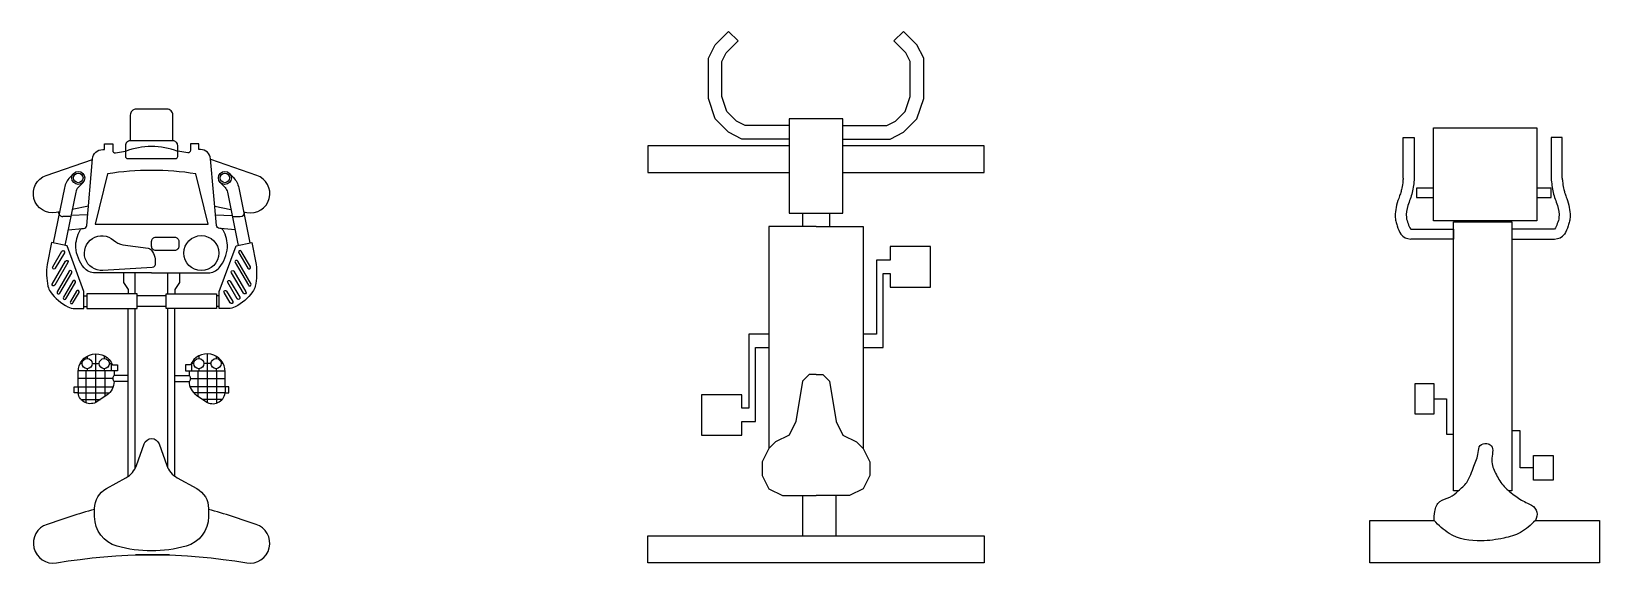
# Model space of a CAD drawing. Header units: millimetres. Extents: x 29224 to 62779, y 35576 to 54938.
# Drawn here: x 29586 to 33315, y 35873 to 37141 of the extents above; entities that cross this region are included whole.
import ezdxf

# ---------------------------------------------------------------- set-up
doc = ezdxf.new("R2010")
doc.units = ezdxf.units.MM

# ---------------------------------------------------------------- blocks, each defined once
blk = doc.blocks.new('A$C4F5F618B')
at = {"ltscale": 300}
for p, q in [((180, 1500), (200, 1540)), ((200, 1540), (240, 1580)), ((232.9, 1516.3), (268.3, 1551.7)), ((240, 1580), (268.3, 1551.7)), ((760, 1580), (731.7, 1551.7)), ((767.1, 1516.3), (731.7, 1551.7)), ((800, 1540), (760, 1580)), ((820, 1500), (800, 1540)), ((180, 1380), (180, 1500)), ((220, 1490.6), (232.9, 1516.3)), ((780, 1490.6), (767.1, 1516.3)), ((820, 1380), (820, 1500)), ((220, 1386.5), (220, 1490.6)), ((780, 1386.5), (780, 1490.6)), ((200, 1320), (180, 1380)), ((235, 1341.6), (220, 1386.5)), ((765, 1341.6), (780, 1386.5)), ((800, 1320), (820, 1380)), ((240, 1280), (200, 1320)), ((263.7, 1312.9), (235, 1341.6)), ((289.4, 1300), (263.7, 1312.9)), ((420, 1320), (420, 1040)), ((500, 1320), (420, 1320)), ((580, 1320), (500, 1320)), ((580, 1040), (580, 1320)), ((710.6, 1300), (736.3, 1312.9)), ((736.3, 1312.9), (765, 1341.6)), ((760, 1280), (800, 1320)), ((280, 1260), (240, 1280)), ((420, 1260), (280, 1260)), ((420, 1300), (289.4, 1300)), ((580, 1300), (710.6, 1300)), ((580, 1260), (720, 1260)), ((720, 1260), (760, 1280)), ((0, 1240), (0, 1160)), ((420, 1240), (0, 1240)), ((1000, 1240), (580, 1240)), ((1000, 1160), (1000, 1240)), ((0, 1160), (420, 1160)), ((580, 1160), (1000, 1160)), ((420, 1040), (580, 1040)), ((460, 1040), (460, 1000)), ((540, 1040), (540, 1000)), ((360, 1000), (360, 340)), ((500, 1000), (360, 1000)), ((500, 1000), (640, 1000)), ((640, 1000), (640, 340)), ((720, 940), (720, 900)), ((840, 940), (720, 940)), ((840, 820), (840, 940)), ((680, 900), (680, 680)), ((720, 900), (680, 900)), ((700, 860), (720, 860)), ((700, 640), (700, 860)), ((720, 860), (720, 820)), ((720, 820), (840, 820)), ((300, 680), (300, 460)), ((360, 680), (300, 680)), ((680, 680), (640, 680)), ((320, 640), (360, 640)), ((320, 420), (320, 640)), ((640, 640), (700, 640)), ((480, 560), (460, 540)), ((500, 560), (480, 560)), ((500, 560), (520, 560)), ((520, 560), (540, 540)), ((460, 540), (440, 420)), ((540, 540), (560, 420)), ((160, 500), (160, 380)), ((280, 500), (160, 500)), ((280, 460), (280, 500)), ((300, 460), (280, 460)), ((280, 420), (320, 420)), ((280, 380), (280, 420)), ((440, 420), (420, 380)), ((560, 420), (580, 380)), ((160, 380), (280, 380)), ((420, 380), (380, 360)), ((580, 380), (620, 360)), ((360, 340), (340, 300)), ((380, 360), (360, 340)), ((620, 360), (640, 340)), ((640, 340), (660, 300)), ((340, 300), (340, 260)), ((660, 300), (660, 260)), ((340, 260), (360, 220)), ((660, 260), (640, 220)), ((360, 220), (400, 200)), ((400, 200), (500, 200)), ((460, 200), (460, 80)), ((600, 200), (500, 200)), ((560, 80), (560, 200)), ((640, 220), (600, 200)), ((0, 80), (1000, 80)), ((0, 0), (0, 80)), ((1000, 80), (1000, 0)), ((1000, 0), (0, 0))]:
    blk.add_line(p, q, dxfattribs=at)
blk = doc.blocks.new('A$C3D2F1728')
for points in [[(152.8, 934.1), (0, 934.1), (0, 1034.9), (546.7, 1034.9), (546.7, 934.1), (393.6, 934.1)], [(336.2, 863.8), (347.3, 863.8), (347.3, 223.7), (208.8, 223.7), (208.8, 863.8), (215.8, 863.8)], [(157.2, 808.7), (189.3, 808.7), (189.3, 720.6), (208.8, 720.6)], [(394.2, 644.5), (363.7, 644.5), (363.7, 728.7), (347.3, 728.7)], [(106.9, 241.7), (208.8, 241.7), (208.8, 264.8), (106.9, 264.8)], [(449.2, 241.7), (347.3, 241.7), (347.3, 264.8), (449.2, 264.8)], [(149.5, 165.7), (115.2, 165.7), (115.2, 143.5), (149.5, 143.5)], [(395.1, 143.5), (435.8, 143.5), (435.8, 165.7), (395.1, 165.7)], [(89.3, 120.4), (89.3, 23.1), (115.2, 23.1), (115.2, 120.4)], [(466.8, 120.4), (466.8, 23.1), (440.9, 23.1), (440.9, 120.4)]]:
    blk.add_lwpolyline(points)
for points in [[(110.3, 838), (157.2, 838), (157.2, 779.4), (110.3, 779.4)], [(394.2, 680.9), (438.8, 680.9), (438.8, 608.2), (394.2, 608.2)], [(149.5, 221.3), (395.1, 221.3), (395.1, 0), (149.5, 0)]]:
    blk.add_lwpolyline(points, close=True)
for centre, start, end in [((108, 232.7), 91.983, 140.0736), ((448.1, 232.7), 39.9264, 88.017)]:
    blk.add_arc(centre, 32.1, start, end)
for points in [[(152.8, 934.1), (187.9, 962.6), (228.1, 976), (281, 982.7), (357.8, 964.8), (393.6, 934.1)], [(393.6, 934.1), (392.1, 912.7), (380.1, 888.9), (356.3, 878.5), (336.2, 863.8), (316, 843.4), (298.9, 804.7), (288.5, 772.7), (284, 755.6), (268.3, 751.1), (257.9, 756.3), (256.4, 790.6), (247.5, 821.8), (229.6, 850.1), (202.8, 874), (175.2, 891.1), (161.8, 897.8), (149.1, 914.2), (152.8, 934.1)], [(115.2, 120.4), (110.5, 154.1), (100.4, 185.2), (96.7, 213.9), (106.9, 241.7)], [(440.9, 120.4), (445.6, 154.1), (455.7, 185.2), (459.4, 213.9), (449.2, 241.7)]]:
    blk.add_spline(points, degree=3)
for points in [[(89.3, 120.4), (88.7, 122.7), (88.3, 127.1), (87.2, 137.1), (86.3, 142.5), (84.4, 150.3), (83.5, 153.4), (81.1, 160.4), (79.7, 164.2), (76.1, 174.7), (73.8, 181.9), (70.8, 196.3), (69.9, 203.2), (70.3, 214.6), (70.8, 218.7), (72.3, 226.3), (73.3, 229.8), (77.2, 241.1), (80.6, 247.6), (83.4, 253.3)], [(466.8, 120.4), (467.4, 122.7), (467.8, 127.1), (468.9, 137.1), (469.8, 142.5), (471.7, 150.3), (472.6, 153.4), (475, 160.4), (476.4, 164.2), (480, 174.7), (482.3, 181.9), (485.3, 196.3), (486.2, 203.2), (485.8, 214.6), (485.3, 218.7), (483.8, 226.3), (482.8, 229.8), (478.9, 241.1), (475.5, 247.6), (472.7, 253.3)]]:
    blk.add_open_spline(points, degree=3, knots=[0, 0, 0, 0, 0.686479, 0.686479, 1.67663, 1.67663, 2.292036, 2.292036, 2.907442, 2.907442, 3.846932, 3.846932, 4.580242, 4.580242, 4.959885, 4.959885, 5.339528, 5.339528, 6.263305, 6.263305, 6.263305, 6.263305])
blk = doc.blocks.new('A$C599D25D4')
for p, q in [((255.7, 472), (255.7, 490.9)), ((251.4, 431.9), (253.4, 471.5)), ((287.1, 478.4), (283.9, 444)), ((605.5, 450.1), (605.5, 445.3)), ((622.5, 369.2), (622.5, 454.6)), ((640.8, 372.2), (640.8, 454.7)), ((661, 454.7), (661, 371.4)), ((661, 454.7), (675.3, 454.7)), ((675.3, 454.5), (675.3, 380.2)), ((690.4, 447.8), (690.4, 401.2)), ((444.5, 440.9), (444.5, 434.1)), ((469.6, 440.9), (469.6, 434.1)), ((697.8, 412.8), (582.1, 412.8)), ((587.8, 433.2), (593.4, 433.2)), ((605.5, 421.1), (605.5, 404.5)), ((617.6, 433.2), (622.5, 433.2)), ((699, 435.3), (622.5, 435.3)), ((586.8, 392.4), (593.4, 392.4)), ((622.5, 375.6), (602.4, 375.6)), ((605.5, 380.3), (605.5, 373.8)), ((617.6, 392.4), (622.5, 392.4)), ((683.1, 390.3), (622.5, 390.3)), ((633.6, 335.5), (633.6, 369.2)), ((648.1, 335.5), (648.1, 369.2)), ((439.7, 318.7), (389.7, 318.7)), ((444.5, 314.4), (444.5, 245.4)), ((469.6, 314.4), (469.6, 245.4)), ((854.1, 318.7), (474.5, 318.7)), ((1060.2, 322.7), (1060.2, 241.8)), ((439.7, 241.1), (389.7, 241.1)), ((854.1, 241.1), (474.5, 241.1)), ((633.6, 224.3), (633.6, 190.6)), ((648.1, 224.3), (648.1, 190.6)), ((622.5, 190.6), (622.5, 105.2)), ((640.8, 187.6), (640.8, 105.1)), ((661, 105.1), (661, 188.4)), ((586.8, 167.4), (593.4, 167.4)), ((622.5, 184.2), (602.4, 184.2)), ((605.5, 179.5), (605.5, 186)), ((605.5, 138.7), (605.5, 155.3)), ((617.6, 167.4), (622.5, 167.4)), ((683.1, 169.5), (622.5, 169.5)), ((675.3, 105.3), (675.3, 179.6)), ((690.4, 112), (690.4, 158.6)), ((251.4, 127.9), (253.4, 88.3)), ((287.1, 81.4), (283.9, 115.8)), ((444.5, 118.9), (444.5, 125.7)), ((469.6, 118.9), (469.6, 125.7)), ((697.8, 147), (582.1, 147)), ((587.8, 126.6), (593.4, 126.6)), ((605.5, 109.7), (605.5, 114.5)), ((617.6, 126.6), (622.5, 126.6)), ((699, 124.5), (622.5, 124.5)), ((255.7, 87.8), (255.7, 68.9)), ((661, 105.1), (675.3, 105.1))]:
    blk.add_line(p, q)
for points in [[(244.5, 498.7), (246.1, 506.7, 0.932856), (157.9, 530.2), (120.3, 420.4)], [(952.1, 144.3, 0.016635), (987.8, 31.6, 0.933318), (1079.3, 53.8, -0.084671), (1079.3, 506, 0.933318), (987.8, 528.2, 0.016635), (952.1, 415.5)], [(153.3, 465.5), (162.7, 474.3, -0.139135), (187.3, 487), (318.5, 513.8)], [(174.5, 442.9), (186.8, 454.5, -0.139135), (197.7, 460.2), (324.2, 486)], [(416.6, 516.7), (361.7, 484.7, 1), (365.2, 478.7), (419, 510.1, 1), (415.5, 516)], [(389.7, 279.9), (389.7, 414.3, 0.216775), (377.7, 440.6, 0.149205), (329, 460.3, 0.122714), (288, 450.1, 0.277399), (283.9, 443.3), (283.9, 441.8, -0.388796), (276.9, 434.1), (118.6, 420.3, 0.388796), (96.3, 396), (96.3, 392.1), (82.8, 392.1), (82.8, 372.4), (98.2, 372.4, -0.455363), (104, 365.8), (100.6, 342)], [(75.7, 330.7), (14.6, 330.7, 0.414214), (0, 316.1), (0, 243.7, 0.414214), (14.6, 229.1), (75.7, 229.1)], [(389.7, 279.9), (389.7, 145.5, -0.216775), (377.7, 119.2, -0.149205), (329, 99.5, -0.122714), (288, 109.7, -0.277399), (283.9, 116.5), (283.9, 118, 0.388796), (276.9, 125.7), (118.6, 139.5, -0.388796), (96.3, 163.8), (96.3, 167.7), (82.8, 167.7), (82.8, 187.4), (98.2, 187.4, 0.455363), (104, 194), (100.6, 217.8)], [(244.5, 61.1), (246.1, 53.1, -0.932856), (157.9, 29.6), (120.3, 139.4)], [(174.5, 116.9), (186.8, 105.3, 0.139135), (197.7, 99.6), (324.2, 73.8)], [(153.3, 94.3), (162.7, 85.5, 0.139135), (187.3, 72.8), (318.5, 46)], [(416.6, 43.1), (361.7, 75.1, -1), (365.2, 81.1), (419, 49.7, -1), (415.5, 43.8)]]:
    blk.add_lwpolyline(points, format="xyb")
for points in [[(474.5, 462.4), (474.5, 440.9), (433.9, 440.9), (325.2, 480.9), (317.7, 517.9), (369.6, 528.5, -0.084288), (421.2, 526.4, -0.107693), (435.1, 520.2, -0.113851), (470.4, 478.9, -0.120684)], [(338.4, 493.2, 1), (341.9, 487.3), (378.8, 508.8, 1), (375.3, 514.8)], [(389.2, 469.8, -1), (385.7, 475.8), (434.5, 504.2, -1), (437.9, 498.3)], [(412.7, 461.1, -1), (409.2, 467.1), (447.6, 489.5, -1), (451.1, 483.5)], [(436.4, 452.4, -1), (432.9, 458.4), (457.5, 472.8, -1), (461, 466.8)], [(608.3, 360.9), (622.5, 360.9), (622.5, 369.2, 0.013689), (624.9, 369.2), (633.6, 369.2, -0.414214), (648, 369.2, 0.249915), (680.5, 386.5), (695.8, 409.2, 0.556308), (675.3, 454.5), (675.3, 463.8), (661, 463.8), (661, 454.7), (624.9, 454.7, 0.818244), (608.3, 372.5)], [(154.1, 174.8), (273.9, 146), (273.9, 414.8), (154.1, 385, 0.077746)], [(902.3, 172.6), (876.8, 219, 0.183405), (847.5, 244), (796.2, 262.2, -0.705138), (796.2, 297.6), (847.5, 315.8, 0.183405), (876.8, 340.8), (902.3, 387.2, -0.273537), (949.8, 415.3), (969.3, 415.3, -0.336646), (1039.5, 362, -0.136783), (1039.5, 197.8, -0.336646), (969.3, 144.5), (949.8, 144.5, -0.273537)], [(112.6, 342), (87.1, 342, 0.414214), (75.7, 330.7), (75.7, 229.1, 0.414214), (87.1, 217.8), (112.6, 217.8, 0.414214), (117.7, 222.8), (117.7, 337, 0.414214)], [(314.8, 344.6), (326.5, 344.6, -0.414214), (336.6, 334.5), (336.6, 290, -0.414214), (326.5, 279.9), (314.8, 279.9, -0.414214), (304.7, 290), (304.7, 334.5, -0.414214)], [(370.2, 288.4, -0.360222), (376.6, 281.6), (384, 164.2, -1.512506), (312.1, 189.6, 0.151286), (322.6, 211.8), (331.1, 271.7, -0.202038), (335.7, 279.5, -0.191509)], [(608.3, 198.9), (622.5, 198.9), (622.5, 190.6, -0.013689), (624.9, 190.6), (633.6, 190.6, 0.414214), (648, 190.6, -0.249915), (680.5, 173.3), (695.8, 150.6, -0.556308), (675.3, 105.3), (675.3, 96), (661, 96), (661, 105.1), (624.9, 105.1, -0.818244), (608.3, 187.3)], [(474.5, 97.4), (474.5, 118.9), (433.9, 118.9), (325.2, 78.9), (317.7, 41.9), (369.6, 31.3, 0.084288), (421.2, 33.4, 0.107693), (435.1, 39.6, 0.113851), (470.4, 80.9, 0.120684)], [(389.2, 90, 1), (385.7, 84), (434.5, 55.6, 1), (437.9, 61.5)], [(412.7, 98.7, 1), (409.2, 92.7), (447.6, 70.3, 1), (451.1, 76.3)], [(436.4, 107.4, 1), (432.9, 101.4), (457.5, 87, 1), (461, 93)], [(338.4, 66.6, -1), (341.9, 72.5), (378.8, 51, -1), (375.3, 45)]]:
    blk.add_lwpolyline(points, format="xyb", close=True)
for points in [[(231.3, 430.1), (238.7, 468.5)], [(389.7, 346.5), (412.7, 346.5), (429.3, 335.5), (439.7, 335.5)], [(873.5, 335.5), (474.5, 335.5)], [(389.7, 213.3), (412.7, 213.3), (429.3, 224.3), (439.7, 224.3)], [(873.5, 224.3), (474.5, 224.3)], [(231.3, 129.7), (238.7, 91.3)]]:
    blk.add_lwpolyline(points)
for points in [[(474.5, 314.4), (439.7, 314.4), (439.7, 434.1), (474.5, 434.1)], [(474.5, 245.4), (439.7, 245.4), (439.7, 125.7), (474.5, 125.7)]]:
    blk.add_lwpolyline(points, close=True)
for centre, radius in [((163.9, 454.2), 15.5), ((163.9, 454.2), 11.3), ((342.6, 398.2), 41.5), ((605.5, 433.2), 12.1), ((605.5, 392.4), 12.1), ((605.5, 167.4), 12.1), ((163.9, 105.6), 15.5), ((163.9, 105.6), 11.3), ((605.5, 126.6), 12.1)]:
    blk.add_circle(centre, radius)
for centre, radius, start, end in [((245.1, 490.9), 10.6, 0, 90), ((264.7, 279.9), 175.4, 159.2526, 200.7474), ((245.1, 68.9), 10.6, 270, 0)]:
    blk.add_arc(centre, radius, start, end)

msp = doc.modelspace()

# ---------------------------------------------------------------- block references
at = {"xscale": 0.8, "yscale": 0.8, "zscale": 0.8}
msp.add_blockref('A$C4F5F618B', (31051.3, 35876.8), dxfattribs=at)
for name, p, rotation in [('A$C599D25D4', (29591.5, 36956.1), 270), ('A$C3D2F1728', (33314.6, 36911.7), 180)]:
    msp.add_blockref(name, p, dxfattribs=dict(rotation=rotation))

doc.saveas('drawing.dxf')
